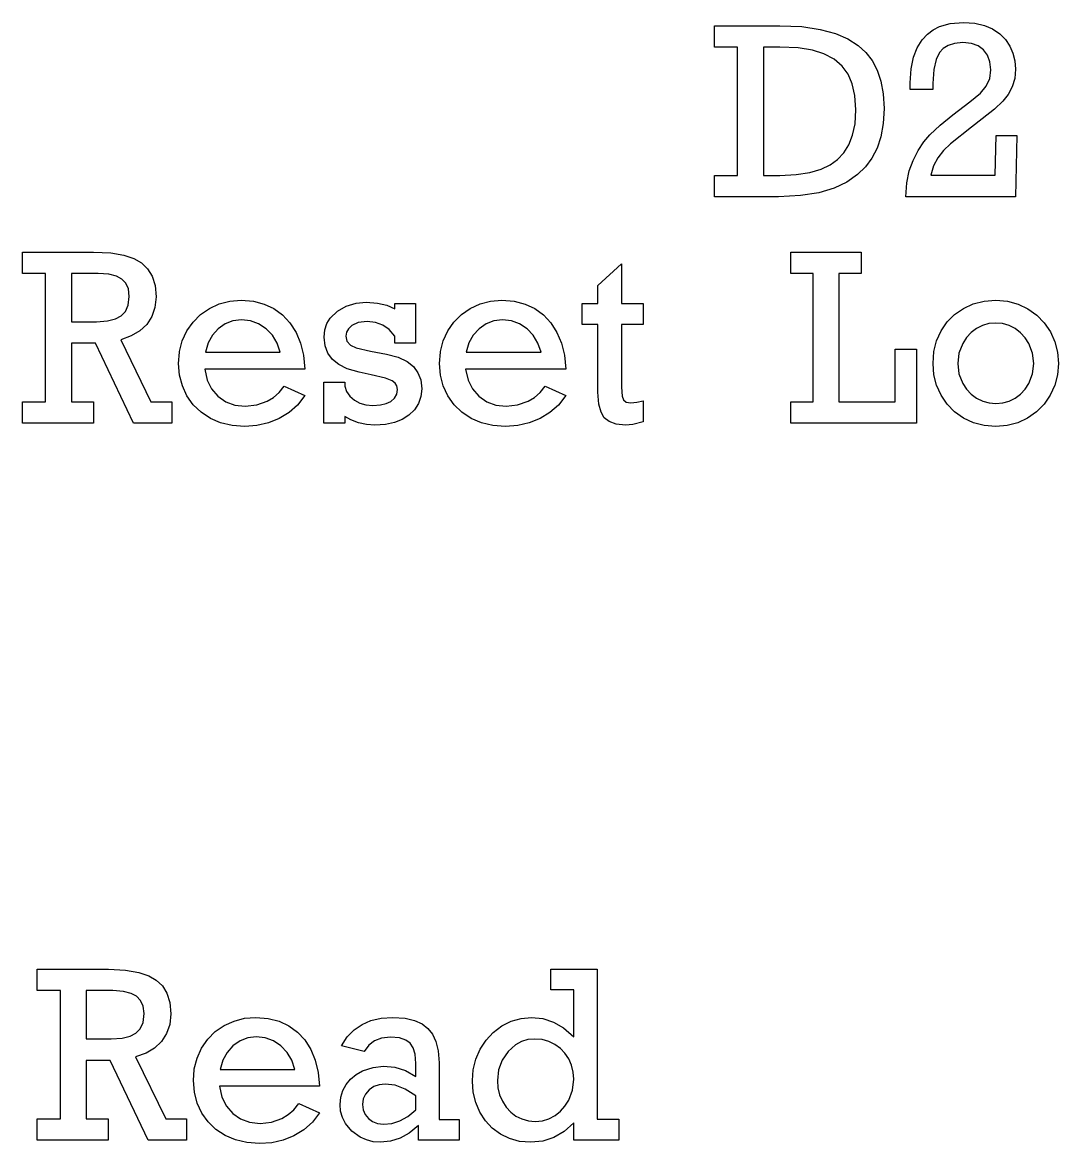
# Model space of a CAD drawing. Header units: inches. Extents: x 0.65 to 6.18, y -4.64 to -1.15.
# Drawn here: x 3.944 to 4.63, y -4.608 to -3.866 of the extents above; entities that cross this region are included whole.
import ezdxf

# ---------------------------------------------------------------- set-up
doc = ezdxf.new("R2010")
doc.units = ezdxf.units.IN
doc.header["$MEASUREMENT"] = 0
doc.layers.add('User.Drawings', color=9, linetype='CONTINUOUS', true_color=0xc2c2c2)

msp = doc.modelspace()

# ---------------------------------------------------------------- linework, layer by layer
at = {"layer": 'User.Drawings', "linetype": 'CONTINUOUS'}
for p, q in [((4.40188, -3.88212), (4.40188, -3.86796)), ((4.40188, -3.86796), (4.44503, -3.86796)), ((4.44503, -3.86796), (4.45964, -3.86861)), ((4.45964, -3.86861), (4.47182, -3.87041)), ((4.54672, -3.8708), (4.5509, -3.86861)), ((4.5509, -3.86861), (4.55794, -3.86655)), ((4.55794, -3.86655), (4.5668, -3.86581)), ((4.5668, -3.86581), (4.57432, -3.86634)), ((4.57432, -3.86634), (4.58063, -3.86782)), ((4.58063, -3.86782), (4.58592, -3.87014)), ((4.47182, -3.87041), (4.48191, -3.87318)), ((4.48191, -3.87318), (4.49022, -3.87677)), ((4.53946, -3.87732), (4.54292, -3.87369)), ((4.54292, -3.87369), (4.54672, -3.8708)), ((4.58592, -3.87014), (4.59069, -3.8734)), ((4.59069, -3.8734), (4.59448, -3.87717)), ((4.4171, -3.88212), (4.40188, -3.88212)), ((4.4171, -3.9671), (4.4171, -3.88212)), ((4.44518, -3.88212), (4.43426, -3.88212)), ((4.43426, -3.88212), (4.43426, -3.9671)), ((4.45723, -3.88269), (4.44518, -3.88212)), ((4.46679, -3.88425), (4.45723, -3.88269)), ((4.49022, -3.87677), (4.49703, -3.88112)), ((4.49703, -3.88112), (4.50206, -3.88572)), ((4.53366, -3.88892), (4.53615, -3.88257)), ((4.53615, -3.88257), (4.53946, -3.87732)), ((4.55328, -3.88306), (4.55083, -3.88581)), ((4.55653, -3.88102), (4.55328, -3.88306)), ((4.56079, -3.8797), (4.55653, -3.88102)), ((4.56635, -3.87921), (4.56079, -3.8797)), ((4.57193, -3.87979), (4.56635, -3.87921)), ((4.57637, -3.88141), (4.57193, -3.87979)), ((4.57994, -3.884), (4.57637, -3.88141)), ((4.59448, -3.87717), (4.5974, -3.88148)), ((4.5974, -3.88148), (4.59951, -3.88628)), ((4.47428, -3.88659), (4.46679, -3.88425)), ((4.48114, -3.89019), (4.47428, -3.88659)), ((4.48644, -3.89469), (4.48114, -3.89019)), ((4.50206, -3.88572), (4.50622, -3.8911)), ((4.50622, -3.8911), (4.50954, -3.89736)), ((4.53205, -3.89657), (4.53366, -3.88892)), ((4.5486, -3.89045), (4.54705, -3.89708)), ((4.55083, -3.88581), (4.5486, -3.89045)), ((4.58261, -3.88748), (4.57994, -3.884)), ((4.58427, -3.89182), (4.58261, -3.88748)), ((4.59951, -3.88628), (4.60078, -3.89133)), ((4.49041, -3.90015), (4.48644, -3.89469)), ((4.50954, -3.89736), (4.51203, -3.90463)), ((4.53148, -3.90579), (4.53205, -3.89657)), ((4.54705, -3.89708), (4.54646, -3.90631)), ((4.58408, -3.90304), (4.58487, -3.8973)), ((4.58487, -3.8973), (4.58427, -3.89182)), ((4.60121, -3.89671), (4.60064, -3.90294)), ((4.60078, -3.89133), (4.60121, -3.89671)), ((4.49311, -3.90642), (4.49041, -3.90015)), ((4.51203, -3.90463), (4.5136, -3.91309)), ((4.53148, -3.91018), (4.53148, -3.90579)), ((4.58178, -3.90804), (4.58408, -3.90304)), ((4.60064, -3.90294), (4.59902, -3.90847)), ((4.49485, -3.91415), (4.49311, -3.90642)), ((4.5136, -3.91309), (4.51416, -3.92292)), ((4.54646, -3.91018), (4.53148, -3.91018)), ((4.54646, -3.90631), (4.54646, -3.91018)), ((4.57094, -3.9184), (4.57791, -3.91262)), ((4.57791, -3.91262), (4.58178, -3.90804)), ((4.59635, -3.91344), (4.59276, -3.91791)), ((4.59902, -3.90847), (4.59635, -3.91344)), ((4.49549, -3.92367), (4.49485, -3.91415)), ((4.55972, -3.92692), (4.57094, -3.9184)), ((4.59276, -3.91791), (4.5872, -3.92328)), ((4.49491, -3.93287), (4.49549, -3.92367)), ((4.51416, -3.92292), (4.5136, -3.93285)), ((4.55119, -3.93384), (4.55972, -3.92692)), ((4.5872, -3.92328), (4.57914, -3.92972)), ((4.49332, -3.94054), (4.49491, -3.93287)), ((4.5136, -3.93285), (4.51201, -3.94151)), ((4.54436, -3.94033), (4.55119, -3.93384)), ((4.57192, -3.93515), (4.55809, -3.94615)), ((4.57914, -3.92972), (4.57192, -3.93515)), ((4.49082, -3.94693), (4.49332, -3.94054)), ((4.51201, -3.94151), (4.50948, -3.94909)), ((4.54041, -3.94499), (4.54436, -3.94033)), ((4.58773, -3.96695), (4.58841, -3.94077)), ((4.58841, -3.94077), (4.60211, -3.94077)), ((4.60211, -3.94077), (4.60121, -3.98126)), ((4.48751, -3.95224), (4.49082, -3.94693)), ((4.50948, -3.94909), (4.50607, -3.95574)), ((4.53332, -3.95718), (4.53673, -3.95056)), ((4.53673, -3.95056), (4.54041, -3.94499)), ((4.55357, -3.95062), (4.54977, -3.95549)), ((4.55809, -3.94615), (4.55357, -3.95062)), ((4.4785, -3.96008), (4.48336, -3.95662)), ((4.48336, -3.95662), (4.48751, -3.95224)), ((4.50607, -3.95574), (4.50178, -3.96156)), ((4.53081, -3.96414), (4.53332, -3.95718)), ((4.54977, -3.95549), (4.54687, -3.96089)), ((4.45602, -3.96658), (4.46507, -3.96514)), ((4.46507, -3.96514), (4.47247, -3.96294)), ((4.47247, -3.96294), (4.4785, -3.96008)), ((4.50178, -3.96156), (4.49658, -3.96664)), ((4.52918, -3.97211), (4.53081, -3.96414)), ((4.54687, -3.96089), (4.54504, -3.96695)), ((4.40188, -3.98126), (4.40188, -3.9671)), ((4.40188, -3.9671), (4.4171, -3.9671)), ((4.43426, -3.9671), (4.44503, -3.9671)), ((4.44503, -3.9671), (4.45602, -3.96658)), ((4.48951, -3.97154), (4.481, -3.97554)), ((4.49658, -3.96664), (4.48951, -3.97154)), ((4.52854, -3.98126), (4.52918, -3.97211)), ((4.54504, -3.96695), (4.58773, -3.96695)), ((4.47083, -3.97859), (4.4587, -3.98055)), ((4.481, -3.97554), (4.47083, -3.97859)), ((4.44428, -3.98126), (4.40188, -3.98126)), ((4.4587, -3.98055), (4.44428, -3.98126)), ((4.60121, -3.98126), (4.52854, -3.98126)), ((3.94352, -4.03212), (3.94352, -4.01796)), ((3.94352, -4.01796), (3.99066, -4.01796)), ((3.99066, -4.01796), (4.00203, -4.01853)), ((4.00203, -4.01853), (4.01077, -4.02004)), ((4.01077, -4.02004), (4.01738, -4.02227)), ((4.01738, -4.02227), (4.02228, -4.02508)), ((4.45248, -4.03212), (4.45248, -4.01796)), ((4.45248, -4.01796), (4.49887, -4.01796)), ((4.49887, -4.01796), (4.49887, -4.03212)), ((3.95888, -4.03212), (3.94352, -4.03212)), ((3.95888, -4.06406), (3.95888, -4.03212)), ((3.9936, -4.03212), (3.97605, -4.03212)), ((3.97605, -4.03212), (3.97605, -4.06406)), ((4.00073, -4.03261), (3.9936, -4.03212)), ((4.02228, -4.02508), (4.02641, -4.029)), ((4.02641, -4.029), (4.02941, -4.03389)), ((4.32458, -4.03999), (4.34017, -4.02572)), ((4.34017, -4.02572), (4.34017, -4.05199)), ((4.4671, -4.03212), (4.45248, -4.03212)), ((4.4671, -4.1171), (4.4671, -4.03212)), ((4.49887, -4.03212), (4.48426, -4.03212)), ((4.48426, -4.03212), (4.48426, -4.1171)), ((4.00581, -4.0339), (4.00073, -4.03261)), ((4.00933, -4.03577), (4.00581, -4.0339)), ((4.01202, -4.03856), (4.00933, -4.03577)), ((4.0137, -4.04229), (4.01202, -4.03856)), ((4.02941, -4.03389), (4.03132, -4.03998)), ((4.01431, -4.04727), (4.0137, -4.04229)), ((4.03132, -4.03998), (4.032, -4.04756)), ((4.32458, -4.05199), (4.32458, -4.03999)), ((4.01181, -4.05731), (4.01363, -4.05313)), ((4.01363, -4.05313), (4.01431, -4.04727)), ((4.03128, -4.05458), (4.02921, -4.06059)), ((4.032, -4.04756), (4.03128, -4.05458)), ((4.06736, -4.05523), (4.07387, -4.05225)), ((4.07387, -4.05225), (4.08081, -4.05045)), ((4.08081, -4.05045), (4.0883, -4.04984)), ((4.0883, -4.04984), (4.09648, -4.05049)), ((4.09648, -4.05049), (4.10369, -4.05235)), ((4.10369, -4.05235), (4.1101, -4.05537)), ((4.15208, -4.05706), (4.15793, -4.05376)), ((4.15793, -4.05376), (4.16444, -4.05179)), ((4.16444, -4.05179), (4.17111, -4.05113)), ((4.17111, -4.05113), (4.17859, -4.05167)), ((4.17859, -4.05167), (4.1849, -4.05317)), ((4.1849, -4.05317), (4.19024, -4.05554)), ((4.19024, -4.05554), (4.19024, -4.05199)), ((4.19024, -4.05199), (4.20379, -4.05199)), ((4.20379, -4.05199), (4.20379, -4.07827)), ((4.24011, -4.05523), (4.24662, -4.05225)), ((4.24662, -4.05225), (4.25356, -4.05045)), ((4.25356, -4.05045), (4.26105, -4.04984)), ((4.26105, -4.04984), (4.26923, -4.05049)), ((4.26923, -4.05049), (4.27644, -4.05235)), ((4.27644, -4.05235), (4.28284, -4.05537)), ((4.31427, -4.06593), (4.31427, -4.05199)), ((4.31427, -4.05199), (4.32458, -4.05199)), ((4.34017, -4.05199), (4.35463, -4.05199)), ((4.35463, -4.05199), (4.35463, -4.06593)), ((4.56666, -4.05523), (4.57318, -4.05227)), ((4.57318, -4.05227), (4.58031, -4.05046)), ((4.58031, -4.05046), (4.5882, -4.04984)), ((4.5882, -4.04984), (4.59583, -4.05049)), ((4.59583, -4.05049), (4.60284, -4.05238)), ((4.60284, -4.05238), (4.60936, -4.05553)), ((4.00518, -4.06221), (4.00896, -4.06025)), ((4.00896, -4.06025), (4.01181, -4.05731)), ((4.02921, -4.06059), (4.02582, -4.06581)), ((4.05652, -4.06424), (4.06148, -4.05928)), ((4.06148, -4.05928), (4.06736, -4.05523)), ((4.1101, -4.05537), (4.11582, -4.05955)), ((4.11582, -4.05955), (4.12068, -4.06478)), ((4.14517, -4.06529), (4.14742, -4.06162)), ((4.14742, -4.06162), (4.15208, -4.05706)), ((4.22927, -4.06424), (4.23423, -4.05928)), ((4.23423, -4.05928), (4.24011, -4.05523)), ((4.28284, -4.05537), (4.28856, -4.05955)), ((4.28856, -4.05955), (4.29343, -4.06478)), ((4.55588, -4.06422), (4.56078, -4.05929)), ((4.56078, -4.05929), (4.56666, -4.05523)), ((4.60936, -4.05553), (4.61525, -4.05976)), ((4.61525, -4.05976), (4.6202, -4.06482)), ((3.95888, -4.1171), (3.95888, -4.06406)), ((3.97605, -4.06406), (3.99254, -4.06406)), ((3.99254, -4.06406), (3.99987, -4.06355)), ((3.99987, -4.06355), (4.00518, -4.06221)), ((4.02582, -4.06581), (4.0213, -4.07011)), ((4.05242, -4.07018), (4.05652, -4.06424)), ((4.07316, -4.06869), (4.06932, -4.07298)), ((4.07786, -4.0654), (4.07316, -4.06869)), ((4.08295, -4.06345), (4.07786, -4.0654)), ((4.0886, -4.06279), (4.08295, -4.06345)), ((4.09456, -4.06345), (4.0886, -4.06279)), ((4.09996, -4.06541), (4.09456, -4.06345)), ((4.10494, -4.06869), (4.09996, -4.06541)), ((4.10909, -4.07301), (4.10494, -4.06869)), ((4.12068, -4.06478), (4.12474, -4.07118)), ((4.14332, -4.07421), (4.1438, -4.06944)), ((4.1438, -4.06944), (4.14517, -4.06529)), ((4.1594, -4.06867), (4.15813, -4.07095)), ((4.16162, -4.06663), (4.1594, -4.06867)), ((4.16594, -4.06466), (4.16162, -4.06663)), ((4.17171, -4.06394), (4.16594, -4.06466)), ((4.17735, -4.06455), (4.17171, -4.06394)), ((4.18222, -4.06633), (4.17735, -4.06455)), ((4.18648, -4.06927), (4.18222, -4.06633)), ((4.19024, -4.07352), (4.18648, -4.06927)), ((4.22517, -4.07018), (4.22927, -4.06424)), ((4.24591, -4.06869), (4.24207, -4.07298)), ((4.2506, -4.0654), (4.24591, -4.06869)), ((4.2557, -4.06345), (4.2506, -4.0654)), ((4.26135, -4.06279), (4.2557, -4.06345)), ((4.26731, -4.06345), (4.26135, -4.06279)), ((4.27271, -4.06541), (4.26731, -4.06345)), ((4.27769, -4.06869), (4.27271, -4.06541)), ((4.28183, -4.07301), (4.27769, -4.06869)), ((4.29343, -4.06478), (4.29749, -4.07118)), ((4.32458, -4.06593), (4.31427, -4.06593)), ((4.32458, -4.1107), (4.32458, -4.06593)), ((4.35463, -4.06593), (4.34017, -4.06593)), ((4.34017, -4.06593), (4.34017, -4.10747)), ((4.55186, -4.07009), (4.55588, -4.06422)), ((4.57532, -4.06856), (4.57174, -4.07127)), ((4.57932, -4.06653), (4.57532, -4.06856)), ((4.58354, -4.06531), (4.57932, -4.06653)), ((4.58805, -4.0649), (4.58354, -4.06531)), ((4.59266, -4.06533), (4.58805, -4.0649)), ((4.59692, -4.06656), (4.59266, -4.06533)), ((4.60092, -4.06863), (4.59692, -4.06656)), ((4.60451, -4.07139), (4.60092, -4.06863)), ((4.6202, -4.06482), (4.62427, -4.07077)), ((4.01562, -4.0735), (4.00858, -4.07596)), ((4.00858, -4.07596), (4.02861, -4.1171)), ((4.0213, -4.07011), (4.01562, -4.0735)), ((4.04759, -4.08384), (4.04941, -4.07674)), ((4.04941, -4.07674), (4.05242, -4.07018)), ((4.06932, -4.07298), (4.06649, -4.07813)), ((4.11216, -4.07816), (4.10909, -4.07301)), ((4.12474, -4.07118), (4.12769, -4.07821)), ((4.14397, -4.08005), (4.14332, -4.07421)), ((4.15813, -4.07095), (4.15771, -4.0736)), ((4.15771, -4.0736), (4.15846, -4.07703)), ((4.19024, -4.07827), (4.19024, -4.07352)), ((4.22033, -4.08384), (4.22216, -4.07674)), ((4.22216, -4.07674), (4.22517, -4.07018)), ((4.24207, -4.07298), (4.23924, -4.07813)), ((4.28491, -4.07816), (4.28183, -4.07301)), ((4.29749, -4.07118), (4.30044, -4.07821)), ((4.54717, -4.08373), (4.54895, -4.0766)), ((4.54895, -4.0766), (4.55186, -4.07009)), ((4.56871, -4.07452), (4.56621, -4.07838)), ((4.57174, -4.07127), (4.56871, -4.07452)), ((4.60751, -4.07464), (4.60451, -4.07139)), ((4.60996, -4.07845), (4.60751, -4.07464)), ((4.62427, -4.07077), (4.62728, -4.07733)), ((3.99194, -4.07829), (3.97605, -4.07829)), ((3.97605, -4.07829), (3.97605, -4.1171)), ((4.01701, -4.13126), (3.99194, -4.07829)), ((4.04696, -4.09163), (4.04755, -4.0843)), ((4.04755, -4.0843), (4.04759, -4.08384)), ((4.06649, -4.07813), (4.06466, -4.0843)), ((4.06466, -4.0843), (4.1142, -4.0843)), ((4.1142, -4.0843), (4.11216, -4.07816)), ((4.12769, -4.07821), (4.12965, -4.08624)), ((4.14584, -4.08497), (4.14397, -4.08005)), ((4.15846, -4.07703), (4.16068, -4.07961)), ((4.16068, -4.07961), (4.16464, -4.0814)), ((4.16464, -4.0814), (4.17405, -4.08345)), ((4.17405, -4.08345), (4.18452, -4.08547)), ((4.20379, -4.07827), (4.19024, -4.07827)), ((4.21971, -4.09163), (4.2203, -4.0843)), ((4.2203, -4.0843), (4.22033, -4.08384)), ((4.23924, -4.07813), (4.2374, -4.0843)), ((4.2374, -4.0843), (4.28695, -4.0843)), ((4.28695, -4.0843), (4.28491, -4.07816)), ((4.30044, -4.07821), (4.3024, -4.08624)), ((4.52154, -4.1171), (4.52154, -4.08215)), ((4.52154, -4.08215), (4.53562, -4.08215)), ((4.53562, -4.08215), (4.53562, -4.13126)), ((4.54656, -4.09163), (4.54717, -4.08373)), ((4.56621, -4.07838), (4.56372, -4.08477)), ((4.61239, -4.08478), (4.60996, -4.07845)), ((4.62728, -4.07733), (4.62908, -4.08424)), ((4.62908, -4.08424), (4.62969, -4.09163)), ((4.04759, -4.09946), (4.04696, -4.09163)), ((4.12965, -4.08624), (4.13055, -4.09545)), ((4.1489, -4.08918), (4.14584, -4.08497)), ((4.15297, -4.09248), (4.1489, -4.08918)), ((4.18452, -4.08547), (4.19238, -4.08755)), ((4.19238, -4.08755), (4.19824, -4.09036)), ((4.19824, -4.09036), (4.20251, -4.09379)), ((4.22034, -4.09946), (4.21971, -4.09163)), ((4.3024, -4.08624), (4.30329, -4.09545)), ((4.54716, -4.09917), (4.54656, -4.09163)), ((4.56372, -4.08477), (4.56289, -4.09163)), ((4.56289, -4.09163), (4.56372, -4.09848)), ((4.61238, -4.09861), (4.6132, -4.09163)), ((4.6132, -4.09163), (4.61239, -4.08478)), ((4.62969, -4.09163), (4.62907, -4.09916)), ((4.13055, -4.09545), (4.06421, -4.09545)), ((4.06421, -4.09545), (4.06589, -4.1027)), ((4.15868, -4.09527), (4.15297, -4.09248)), ((4.16644, -4.09744), (4.15868, -4.09527)), ((4.1745, -4.09917), (4.16644, -4.09744)), ((4.18405, -4.10142), (4.1745, -4.09917)), ((4.20251, -4.09379), (4.20548, -4.09784)), ((4.20548, -4.09784), (4.2073, -4.10264)), ((4.30329, -4.09545), (4.23695, -4.09545)), ((4.23695, -4.09545), (4.23864, -4.1027)), ((4.54893, -4.10616), (4.54716, -4.09917)), ((4.56372, -4.09848), (4.56621, -4.10487)), ((4.60996, -4.10495), (4.61238, -4.09861)), ((4.62907, -4.09916), (4.62724, -4.10615)), ((4.04945, -4.1066), (4.04759, -4.09946)), ((4.05249, -4.11317), (4.04945, -4.1066)), ((4.06589, -4.1027), (4.06883, -4.1086)), ((4.14317, -4.13126), (4.14317, -4.10412)), ((4.14317, -4.10412), (4.15703, -4.10412)), ((4.15703, -4.10412), (4.15703, -4.10683)), ((4.18843, -4.10312), (4.18405, -4.10142)), ((4.19038, -4.10464), (4.18843, -4.10312)), ((4.1915, -4.10652), (4.19038, -4.10464)), ((4.19189, -4.10887), (4.1915, -4.10652)), ((4.2073, -4.10264), (4.20793, -4.1084)), ((4.22219, -4.1066), (4.22034, -4.09946)), ((4.22524, -4.11317), (4.22219, -4.1066)), ((4.23864, -4.1027), (4.24158, -4.1086)), ((4.55186, -4.11271), (4.54893, -4.10616)), ((4.56621, -4.10487), (4.56872, -4.10872)), ((4.60751, -4.10875), (4.60996, -4.10495)), ((4.62724, -4.10615), (4.62419, -4.11271)), ((4.05667, -4.11907), (4.05249, -4.11317)), ((4.06883, -4.1086), (4.07302, -4.11342)), ((4.07302, -4.11342), (4.07826, -4.11706)), ((4.1098, -4.11426), (4.11353, -4.11097)), ((4.11353, -4.11097), (4.11684, -4.10683)), ((4.11684, -4.10683), (4.13055, -4.11301)), ((4.13055, -4.11301), (4.12575, -4.11922)), ((4.15703, -4.10683), (4.15822, -4.11036)), ((4.15822, -4.11036), (4.16031, -4.11338)), ((4.16031, -4.11338), (4.16339, -4.11599)), ((4.18996, -4.11471), (4.19139, -4.11213)), ((4.19139, -4.11213), (4.19189, -4.10887)), ((4.20739, -4.11367), (4.20581, -4.11826)), ((4.20793, -4.1084), (4.20739, -4.11367)), ((4.22942, -4.11907), (4.22524, -4.11317)), ((4.24158, -4.1086), (4.24576, -4.11342)), ((4.24576, -4.11342), (4.251, -4.11706)), ((4.28255, -4.11426), (4.28628, -4.11097)), ((4.28628, -4.11097), (4.28959, -4.10683)), ((4.28959, -4.10683), (4.30329, -4.11301)), ((4.30329, -4.11301), (4.29849, -4.11922)), ((4.32517, -4.11862), (4.32458, -4.1107)), ((4.34017, -4.10747), (4.34061, -4.11335)), ((4.34061, -4.11335), (4.34156, -4.11587)), ((4.55588, -4.11865), (4.55186, -4.11271)), ((4.56872, -4.10872), (4.57176, -4.11197)), ((4.57176, -4.11197), (4.57539, -4.11466)), ((4.60092, -4.11466), (4.60451, -4.11197)), ((4.60451, -4.11197), (4.60751, -4.10875)), ((4.62419, -4.11271), (4.62008, -4.11866)), ((3.94352, -4.13126), (3.94352, -4.1171)), ((3.94352, -4.1171), (3.95888, -4.1171)), ((3.97605, -4.1171), (3.99051, -4.1171)), ((3.99051, -4.1171), (3.99051, -4.13126)), ((4.02861, -4.1171), (4.04247, -4.1171)), ((4.04247, -4.1171), (4.04247, -4.13126)), ((4.0618, -4.12401), (4.05667, -4.11907)), ((4.07826, -4.11706), (4.08421, -4.11925)), ((4.08421, -4.11925), (4.09109, -4.12001)), ((4.09109, -4.12001), (4.09868, -4.11919)), ((4.09868, -4.11919), (4.10562, -4.11677)), ((4.10562, -4.11677), (4.1098, -4.11426)), ((4.12575, -4.11922), (4.12011, -4.12427)), ((4.16339, -4.11599), (4.16702, -4.11789)), ((4.16702, -4.11789), (4.17104, -4.11905)), ((4.17104, -4.11905), (4.17555, -4.11945)), ((4.17555, -4.11945), (4.18058, -4.11911)), ((4.18058, -4.11911), (4.18449, -4.11819)), ((4.18449, -4.11819), (4.18753, -4.11679)), ((4.18753, -4.11679), (4.18996, -4.11471)), ((4.20581, -4.11826), (4.2032, -4.12232)), ((4.23454, -4.12401), (4.22942, -4.11907)), ((4.251, -4.11706), (4.25696, -4.11925)), ((4.25696, -4.11925), (4.26384, -4.12001)), ((4.26384, -4.12001), (4.27143, -4.11919)), ((4.27143, -4.11919), (4.27837, -4.11677)), ((4.27837, -4.11677), (4.28255, -4.11426)), ((4.29849, -4.11922), (4.29286, -4.12427)), ((4.32669, -4.12404), (4.32517, -4.11862)), ((4.34156, -4.11587), (4.34334, -4.11726)), ((4.34334, -4.11726), (4.34634, -4.11779)), ((4.34634, -4.11779), (4.35046, -4.11744)), ((4.35046, -4.11744), (4.35463, -4.11636)), ((4.35463, -4.11636), (4.35463, -4.13045)), ((4.45248, -4.13126), (4.45248, -4.1171)), ((4.45248, -4.1171), (4.4671, -4.1171)), ((4.48426, -4.1171), (4.52154, -4.1171)), ((4.56081, -4.12367), (4.55588, -4.11865)), ((4.57539, -4.11466), (4.57944, -4.11667)), ((4.57944, -4.11667), (4.58368, -4.11787)), ((4.58368, -4.11787), (4.5882, -4.11828)), ((4.5882, -4.11828), (4.59271, -4.11787)), ((4.59271, -4.11787), (4.59693, -4.11667)), ((4.59693, -4.11667), (4.60092, -4.11466)), ((4.62008, -4.11866), (4.6151, -4.12368)), ((4.06797, -4.12807), (4.0618, -4.12401)), ((4.07478, -4.13099), (4.06797, -4.12807)), ((4.11356, -4.12826), (4.10641, -4.13111)), ((4.12011, -4.12427), (4.11356, -4.12826)), ((4.16093, -4.12905), (4.15703, -4.12691)), ((4.15703, -4.12691), (4.15703, -4.13126)), ((4.1951, -4.12872), (4.18999, -4.13078)), ((4.19946, -4.12594), (4.1951, -4.12872)), ((4.2032, -4.12232), (4.19946, -4.12594)), ((4.24071, -4.12807), (4.23454, -4.12401)), ((4.24753, -4.13099), (4.24071, -4.12807)), ((4.28631, -4.12826), (4.27916, -4.13111)), ((4.29286, -4.12427), (4.28631, -4.12826)), ((4.32887, -4.12762), (4.32669, -4.12404)), ((4.33208, -4.13021), (4.32887, -4.12762)), ((4.56674, -4.12785), (4.56081, -4.12367)), ((4.57331, -4.13092), (4.56674, -4.12785)), ((4.60921, -4.12785), (4.60269, -4.13093)), ((4.6151, -4.12368), (4.60921, -4.12785)), ((3.99051, -4.13126), (3.94352, -4.13126)), ((4.04247, -4.13126), (4.01701, -4.13126)), ((4.08231, -4.13279), (4.07478, -4.13099)), ((4.09071, -4.13341), (4.08231, -4.13279)), ((4.09882, -4.13283), (4.09071, -4.13341)), ((4.10641, -4.13111), (4.09882, -4.13283)), ((4.15703, -4.13126), (4.14317, -4.13126)), ((4.16603, -4.13094), (4.16093, -4.12905)), ((4.17146, -4.13215), (4.16603, -4.13094)), ((4.17698, -4.13255), (4.17146, -4.13215)), ((4.18401, -4.13209), (4.17698, -4.13255)), ((4.18999, -4.13078), (4.18401, -4.13209)), ((4.25506, -4.13279), (4.24753, -4.13099)), ((4.26346, -4.13341), (4.25506, -4.13279)), ((4.27157, -4.13283), (4.26346, -4.13341)), ((4.27916, -4.13111), (4.27157, -4.13283)), ((4.33662, -4.13191), (4.33208, -4.13021)), ((4.34295, -4.13255), (4.33662, -4.13191)), ((4.34769, -4.1321), (4.34295, -4.13255)), ((4.35463, -4.13045), (4.34769, -4.1321)), ((4.53562, -4.13126), (4.45248, -4.13126)), ((4.58042, -4.13278), (4.57331, -4.13092)), ((4.5882, -4.13341), (4.58042, -4.13278)), ((4.59573, -4.13278), (4.5882, -4.13341)), ((4.60269, -4.13093), (4.59573, -4.13278)), ((3.95328, -4.50712), (3.95328, -4.49296)), ((3.95328, -4.49296), (4.00043, -4.49296)), ((4.00043, -4.49296), (4.0118, -4.49353)), ((4.0118, -4.49353), (4.02054, -4.49504)), ((4.02054, -4.49504), (4.02714, -4.49727)), ((4.02714, -4.49727), (4.03205, -4.50008)), ((4.03205, -4.50008), (4.03618, -4.504)), ((4.29334, -4.50667), (4.29334, -4.49296)), ((4.29334, -4.49296), (4.32407, -4.49296)), ((4.32407, -4.49296), (4.32407, -4.59233)), ((3.96865, -4.50712), (3.95328, -4.50712)), ((3.96865, -4.53906), (3.96865, -4.50712)), ((4.00336, -4.50712), (3.98581, -4.50712)), ((3.98581, -4.50712), (3.98581, -4.53906)), ((4.0105, -4.50761), (4.00336, -4.50712)), ((4.01558, -4.5089), (4.0105, -4.50761)), ((4.03618, -4.504), (4.03918, -4.50889)), ((4.30863, -4.50667), (4.29334, -4.50667)), ((4.30863, -4.53766), (4.30863, -4.50667)), ((4.0191, -4.51077), (4.01558, -4.5089)), ((4.02179, -4.51356), (4.0191, -4.51077)), ((4.02346, -4.51729), (4.02179, -4.51356)), ((4.03918, -4.50889), (4.04108, -4.51498)), ((4.04108, -4.51498), (4.04177, -4.52256)), ((4.02339, -4.52813), (4.02407, -4.52227)), ((4.02407, -4.52227), (4.02346, -4.51729)), ((4.02157, -4.53231), (4.02339, -4.52813)), ((4.04105, -4.52958), (4.03898, -4.53559)), ((4.04177, -4.52256), (4.04105, -4.52958)), ((4.07713, -4.53023), (4.08364, -4.52725)), ((4.08364, -4.52725), (4.09058, -4.52545)), ((4.09058, -4.52545), (4.09807, -4.52484)), ((4.09807, -4.52484), (4.10625, -4.52549)), ((4.10625, -4.52549), (4.11346, -4.52735)), ((4.11346, -4.52735), (4.11986, -4.53037)), ((4.16318, -4.5331), (4.16845, -4.52951)), ((4.16845, -4.52951), (4.17434, -4.52698)), ((4.17434, -4.52698), (4.18109, -4.52539)), ((4.18109, -4.52539), (4.18886, -4.52484)), ((4.18886, -4.52484), (4.19692, -4.52538)), ((4.19692, -4.52538), (4.20327, -4.52687)), ((4.20327, -4.52687), (4.20824, -4.52913)), ((4.20824, -4.52913), (4.21209, -4.53209)), ((4.26096, -4.53053), (4.26724, -4.52736)), ((4.26724, -4.52736), (4.27378, -4.52547)), ((4.27378, -4.52547), (4.28069, -4.52484)), ((4.28069, -4.52484), (4.28819, -4.52562)), ((4.28819, -4.52562), (4.29526, -4.52793)), ((4.29526, -4.52793), (4.30188, -4.53178)), ((4.00964, -4.53855), (4.01495, -4.53721)), ((4.01495, -4.53721), (4.01872, -4.53525)), ((4.01872, -4.53525), (4.02157, -4.53231)), ((4.03898, -4.53559), (4.03559, -4.54081)), ((4.06629, -4.53924), (4.07125, -4.53428)), ((4.07125, -4.53428), (4.07713, -4.53023)), ((4.11986, -4.53037), (4.12558, -4.53455)), ((4.12558, -4.53455), (4.13045, -4.53978)), ((4.15866, -4.53777), (4.16318, -4.5331)), ((4.21209, -4.53209), (4.2151, -4.5359)), ((4.2151, -4.5359), (4.21739, -4.5408)), ((4.2506, -4.53985), (4.25533, -4.53476)), ((4.25533, -4.53476), (4.26096, -4.53053)), ((4.30188, -4.53178), (4.30863, -4.53766)), ((3.96865, -4.5921), (3.96865, -4.53906)), ((3.98581, -4.53906), (4.00231, -4.53906)), ((4.00231, -4.53906), (4.00964, -4.53855)), ((4.03559, -4.54081), (4.03106, -4.54511)), ((4.06219, -4.54518), (4.06629, -4.53924)), ((4.08293, -4.54369), (4.07909, -4.54798)), ((4.08762, -4.5404), (4.08293, -4.54369)), ((4.09272, -4.53845), (4.08762, -4.5404)), ((4.09837, -4.53779), (4.09272, -4.53845)), ((4.10433, -4.53845), (4.09837, -4.53779)), ((4.10973, -4.54041), (4.10433, -4.53845)), ((4.11471, -4.54369), (4.10973, -4.54041)), ((4.11885, -4.54801), (4.11471, -4.54369)), ((4.13045, -4.53978), (4.13451, -4.54618)), ((4.15483, -4.54365), (4.15866, -4.53777)), ((4.16973, -4.54736), (4.15483, -4.54365)), ((4.17294, -4.54316), (4.16973, -4.54736)), ((4.17678, -4.54028), (4.17294, -4.54316)), ((4.18137, -4.53857), (4.17678, -4.54028)), ((4.18735, -4.53795), (4.18137, -4.53857)), ((4.1932, -4.53848), (4.18735, -4.53795)), ((4.19734, -4.53988), (4.1932, -4.53848)), ((4.20023, -4.54197), (4.19734, -4.53988)), ((4.20225, -4.54492), (4.20023, -4.54197)), ((4.21739, -4.5408), (4.21888, -4.54705)), ((4.24669, -4.54588), (4.2506, -4.53985)), ((4.27011, -4.54296), (4.26512, -4.54737)), ((4.274, -4.54085), (4.27011, -4.54296)), ((4.27823, -4.53958), (4.274, -4.54085)), ((4.28288, -4.53915), (4.27823, -4.53958)), ((4.2877, -4.53956), (4.28288, -4.53915)), ((4.29209, -4.54074), (4.2877, -4.53956)), ((4.29613, -4.5427), (4.29209, -4.54074)), ((4.29977, -4.54535), (4.29613, -4.5427)), ((4.02539, -4.5485), (4.01835, -4.55096)), ((4.01835, -4.55096), (4.03838, -4.5921)), ((4.03106, -4.54511), (4.02539, -4.5485)), ((4.05735, -4.55884), (4.05918, -4.55174)), ((4.05918, -4.55174), (4.06219, -4.54518)), ((4.07909, -4.54798), (4.07626, -4.55313)), ((4.12193, -4.55316), (4.11885, -4.54801)), ((4.13451, -4.54618), (4.13746, -4.55321)), ((4.20362, -4.54921), (4.20225, -4.54492)), ((4.20414, -4.55533), (4.20362, -4.54921)), ((4.21888, -4.54705), (4.21943, -4.55496)), ((4.24384, -4.55247), (4.24669, -4.54588)), ((4.26512, -4.54737), (4.26126, -4.55307)), ((4.30281, -4.54855), (4.29977, -4.54535)), ((4.30532, -4.55235), (4.30281, -4.54855)), ((4.00171, -4.55329), (3.98581, -4.55329)), ((3.98581, -4.55329), (3.98581, -4.5921)), ((4.02678, -4.60626), (4.00171, -4.55329)), ((4.05673, -4.56663), (4.05731, -4.5593)), ((4.05731, -4.5593), (4.05735, -4.55884)), ((4.07626, -4.55313), (4.07442, -4.5593)), ((4.07442, -4.5593), (4.12397, -4.5593)), ((4.12397, -4.5593), (4.12193, -4.55316)), ((4.13746, -4.55321), (4.13942, -4.56124)), ((4.16875, -4.56031), (4.1757, -4.55792)), ((4.1757, -4.55792), (4.18253, -4.55715)), ((4.18253, -4.55715), (4.19006, -4.5579)), ((4.19006, -4.5579), (4.19722, -4.56012)), ((4.20414, -4.56391), (4.20414, -4.55533)), ((4.21943, -4.55496), (4.21943, -4.5924)), ((4.24157, -4.56653), (4.24212, -4.55948)), ((4.24212, -4.55948), (4.24384, -4.55247)), ((4.25884, -4.55958), (4.25803, -4.56653)), ((4.26126, -4.55307), (4.25884, -4.55958)), ((4.30715, -4.55653), (4.30532, -4.55235)), ((4.30825, -4.56101), (4.30715, -4.55653)), ((4.05736, -4.57446), (4.05673, -4.56663)), ((4.13942, -4.56124), (4.14031, -4.57045)), ((4.15787, -4.56928), (4.16084, -4.56572)), ((4.16084, -4.56572), (4.16445, -4.56274)), ((4.16445, -4.56274), (4.16875, -4.56031)), ((4.19722, -4.56012), (4.20414, -4.56391)), ((4.24154, -4.56699), (4.24157, -4.56653)), ((4.24209, -4.57436), (4.24154, -4.56699)), ((4.25803, -4.56653), (4.25841, -4.57158)), ((4.3078, -4.57296), (4.30863, -4.56585)), ((4.30863, -4.56585), (4.30825, -4.56101)), ((4.14031, -4.57045), (4.07397, -4.57045)), ((4.07397, -4.57045), (4.07566, -4.5777)), ((4.1543, -4.57771), (4.15564, -4.57332)), ((4.15564, -4.57332), (4.15787, -4.56928)), ((4.17315, -4.57283), (4.17065, -4.57565)), ((4.17632, -4.57069), (4.17315, -4.57283)), ((4.17984, -4.56941), (4.17632, -4.57069)), ((4.18382, -4.56897), (4.17984, -4.56941)), ((4.19035, -4.56978), (4.18382, -4.56897)), ((4.19707, -4.57231), (4.19035, -4.56978)), ((4.20414, -4.57684), (4.19707, -4.57231)), ((4.24371, -4.58116), (4.24209, -4.57436)), ((4.25841, -4.57158), (4.25952, -4.57618)), ((4.30532, -4.57959), (4.3078, -4.57296)), ((4.05921, -4.5816), (4.05736, -4.57446)), ((4.06226, -4.58817), (4.05921, -4.5816)), ((4.07566, -4.5777), (4.0786, -4.5836)), ((4.1233, -4.58597), (4.12661, -4.58183)), ((4.12661, -4.58183), (4.14031, -4.58801)), ((4.15384, -4.58253), (4.1543, -4.57771)), ((4.16918, -4.57884), (4.16868, -4.58253)), ((4.17065, -4.57565), (4.16918, -4.57884)), ((4.20414, -4.58606), (4.20414, -4.57684)), ((4.24639, -4.5875), (4.24371, -4.58116)), ((4.25952, -4.57618), (4.26134, -4.58041)), ((4.26134, -4.58041), (4.26384, -4.58428)), ((4.30281, -4.58361), (4.30532, -4.57959)), ((4.06644, -4.59407), (4.06226, -4.58817)), ((4.0786, -4.5836), (4.08278, -4.58842)), ((4.08278, -4.58842), (4.08802, -4.59206)), ((4.11539, -4.59177), (4.11957, -4.58926)), ((4.11957, -4.58926), (4.1233, -4.58597)), ((4.14031, -4.58801), (4.13551, -4.59422)), ((4.15384, -4.58254), (4.15384, -4.58253)), ((4.15425, -4.58704), (4.15384, -4.58254)), ((4.15547, -4.59121), (4.15425, -4.58704)), ((4.16868, -4.58253), (4.16912, -4.58612)), ((4.16912, -4.58612), (4.17042, -4.58919)), ((4.17042, -4.58919), (4.17259, -4.59187)), ((4.19881, -4.59039), (4.20414, -4.58606)), ((4.25008, -4.59328), (4.24639, -4.5875)), ((4.26384, -4.58428), (4.26685, -4.5875)), ((4.26685, -4.5875), (4.27038, -4.59015)), ((4.29621, -4.58985), (4.29979, -4.58701)), ((4.29979, -4.58701), (4.30281, -4.58361)), ((3.95328, -4.60626), (3.95328, -4.5921)), ((3.95328, -4.5921), (3.96865, -4.5921)), ((3.98581, -4.5921), (4.00027, -4.5921)), ((4.00027, -4.5921), (4.00027, -4.60626)), ((4.03838, -4.5921), (4.05224, -4.5921)), ((4.05224, -4.5921), (4.05224, -4.60626)), ((4.07156, -4.59901), (4.06644, -4.59407)), ((4.08802, -4.59206), (4.09398, -4.59425)), ((4.09398, -4.59425), (4.10086, -4.59501)), ((4.10086, -4.59501), (4.10845, -4.59419)), ((4.10845, -4.59419), (4.11539, -4.59177)), ((4.13551, -4.59422), (4.12988, -4.59927)), ((4.15749, -4.59513), (4.15547, -4.59121)), ((4.16173, -4.60021), (4.15749, -4.59513)), ((4.17259, -4.59187), (4.1754, -4.5939)), ((4.1754, -4.5939), (4.17871, -4.59514)), ((4.17871, -4.59514), (4.18269, -4.59558)), ((4.18269, -4.59558), (4.18817, -4.59501)), ((4.18817, -4.59501), (4.19351, -4.59331)), ((4.19351, -4.59331), (4.19881, -4.59039)), ((4.20573, -4.59651), (4.19971, -4.60149)), ((4.20573, -4.60626), (4.20573, -4.59651)), ((4.21943, -4.5924), (4.23268, -4.5924)), ((4.23268, -4.5924), (4.23268, -4.60626)), ((4.25461, -4.59814), (4.25008, -4.59328)), ((4.27038, -4.59015), (4.27432, -4.59211)), ((4.27432, -4.59211), (4.27856, -4.59329)), ((4.27856, -4.59329), (4.28318, -4.59369)), ((4.28318, -4.59369), (4.28788, -4.59326)), ((4.28788, -4.59326), (4.2922, -4.59198)), ((4.2922, -4.59198), (4.29621, -4.58985)), ((4.30863, -4.59458), (4.30224, -4.60037)), ((4.30863, -4.60626), (4.30863, -4.59458)), ((4.32407, -4.59233), (4.33838, -4.59233)), ((4.33838, -4.59233), (4.33838, -4.60626)), ((4.07773, -4.60307), (4.07156, -4.59901)), ((4.08455, -4.60599), (4.07773, -4.60307)), ((4.12333, -4.60326), (4.11618, -4.60611)), ((4.12988, -4.59927), (4.12333, -4.60326)), ((4.1672, -4.60417), (4.16173, -4.60021)), ((4.19971, -4.60149), (4.19358, -4.60488)), ((4.26002, -4.60216), (4.25461, -4.59814)), ((4.26607, -4.60512), (4.26002, -4.60216)), ((4.30224, -4.60037), (4.29546, -4.60436)), ((4.00027, -4.60626), (3.95328, -4.60626)), ((4.05224, -4.60626), (4.02678, -4.60626)), ((4.09208, -4.60779), (4.08455, -4.60599)), ((4.10048, -4.60841), (4.09208, -4.60779)), ((4.10859, -4.60783), (4.10048, -4.60841)), ((4.11618, -4.60611), (4.10859, -4.60783)), ((4.17136, -4.60604), (4.1672, -4.60417)), ((4.17579, -4.60717), (4.17136, -4.60604)), ((4.18057, -4.60755), (4.17579, -4.60717)), ((4.18724, -4.60688), (4.18057, -4.60755)), ((4.19358, -4.60488), (4.18724, -4.60688)), ((4.23268, -4.60626), (4.20573, -4.60626)), ((4.27276, -4.60693), (4.26607, -4.60512)), ((4.28024, -4.60755), (4.27276, -4.60693)), ((4.28818, -4.60674), (4.28024, -4.60755)), ((4.29546, -4.60436), (4.28818, -4.60674)), ((4.33838, -4.60626), (4.30863, -4.60626))]:
    msp.add_line(p, q, dxfattribs=at)

doc.saveas('drawing.dxf')
